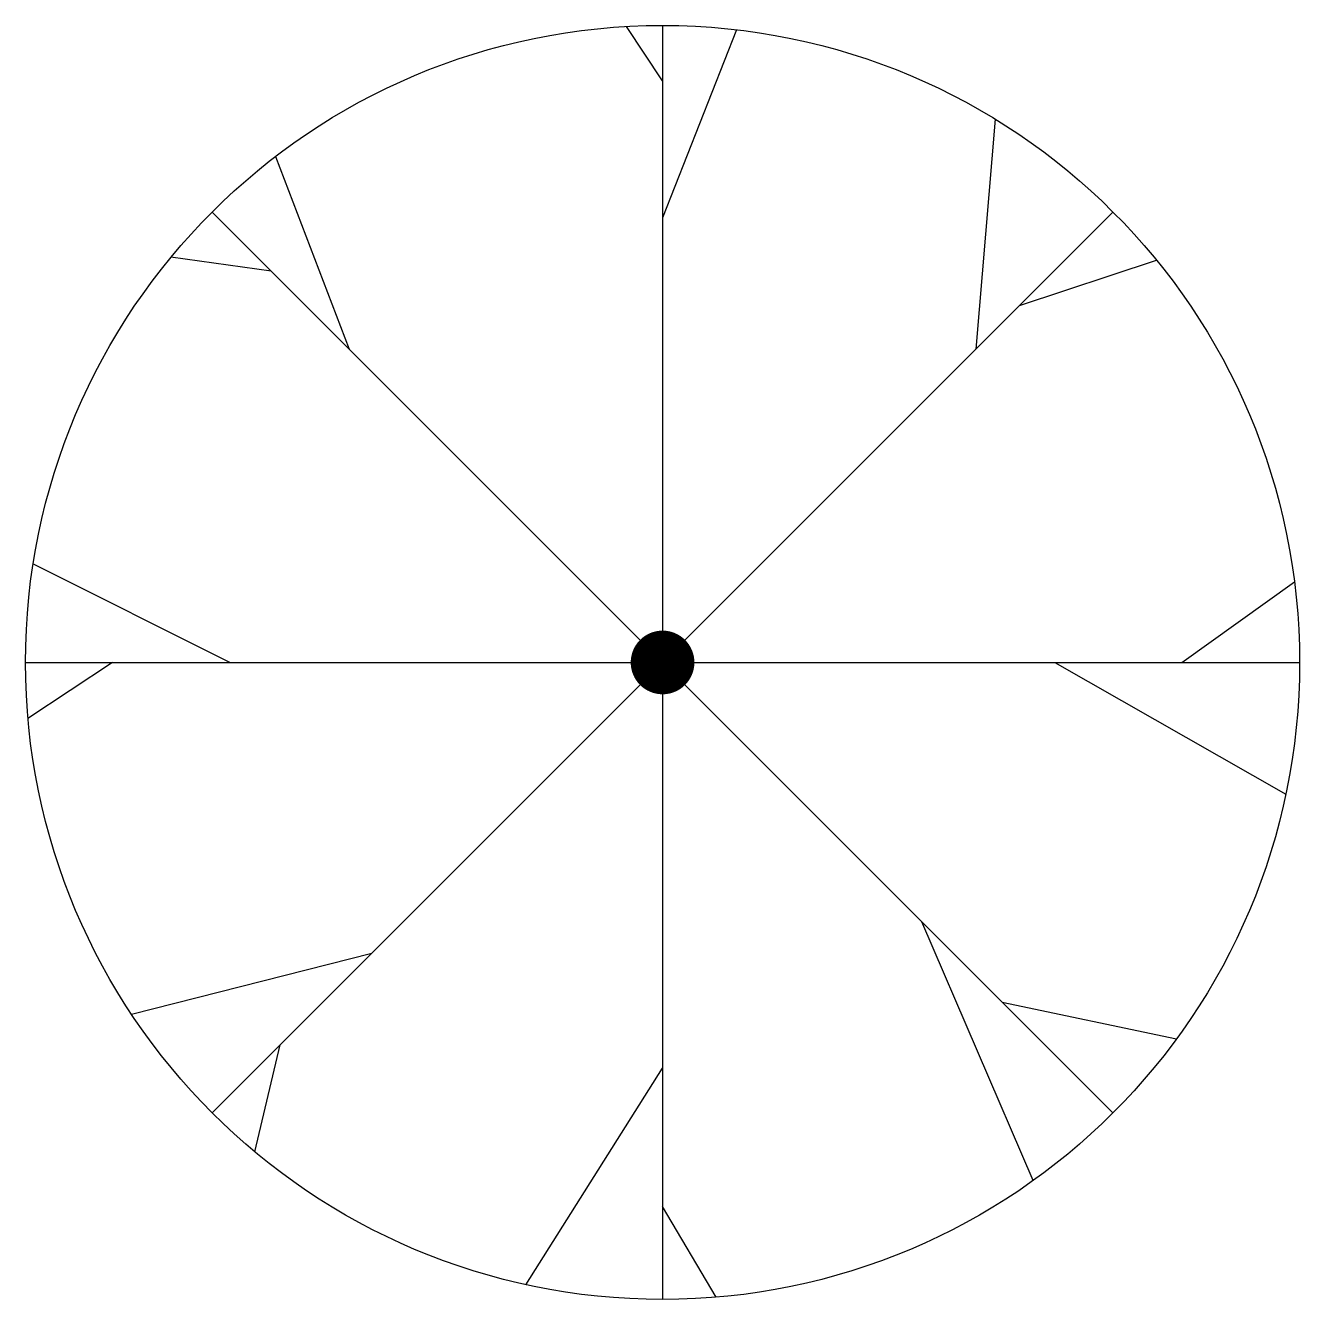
# Model space of a CAD drawing. Extents: x -343.4 to -333.4, y 333.5 to 343.5.
import ezdxf

# ---------------------------------------------------------------- set-up
doc = ezdxf.new("R2010")
doc.units = 0
doc.header["$LTSCALE"] = 2
doc.layers.get('0').update_dxf_attribs({"linetype": 'CONTINUOUS'})

msp = doc.modelspace()

# ---------------------------------------------------------------- linework, layer by layer
at = {"color": 0}
for p, q in [((-338.352, 343.09), (-338.634, 343.516)), ((-338.352, 343.524), (-338.352, 333.524)), ((-337.771, 343.49), (-338.352, 342.014)), ((-335.742, 342.788), (-335.892, 340.984)), ((-341.389, 342.496), (-340.811, 340.982)), ((-341.888, 334.988), (-334.817, 342.059)), ((-341.888, 342.059), (-334.817, 334.988)), ((-341.423, 341.594), (-342.211, 341.704)), ((-335.55, 341.326), (-334.476, 341.681)), ((-343.292, 339.299), (-341.747, 338.524)), ((-334.277, 338.524), (-333.393, 339.158)), ((-343.352, 338.524), (-333.352, 338.524)), ((-342.669, 338.524), (-343.333, 338.085)), ((-335.273, 338.524), (-333.46, 337.491)), ((-335.444, 334.457), (-336.316, 336.487)), ((-342.521, 335.763), (-340.634, 336.242)), ((-335.686, 335.857), (-334.318, 335.569)), ((-341.553, 334.682), (-341.353, 335.523)), ((-339.424, 333.64), (-338.352, 335.339)), ((-337.93, 333.541), (-338.352, 334.253))]:
    msp.add_line(p, q, dxfattribs=at)
at = {"color": 0, "const_width": 0.25}
msp.add_lwpolyline([(-338.477, 338.524, 1), (-338.227, 338.524, 1)], format="xyb", close=True, dxfattribs=at)
at = {"color": 0}
msp.add_circle((-338.352, 338.524), 5, dxfattribs=at)

doc.saveas('drawing.dxf')
